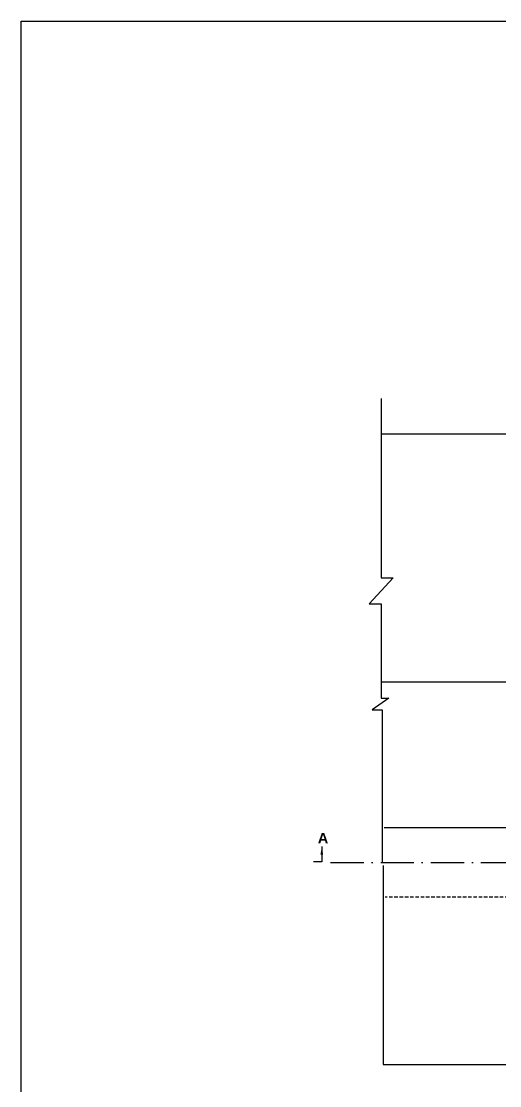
# Model space of a CAD drawing. Header units: millimetres. Extents: x 994 to 2009, y -471 to 298.
# Drawn here: x 993.6 to 1166.4, y -86.6 to 297.6 of the extents above; entities that cross this region are included whole.
import ezdxf

# ---------------------------------------------------------------- set-up
doc = ezdxf.new("R2010")
doc.units = ezdxf.units.MM
doc.linetypes.add('ACAD_ISO10W100', pattern=[18, 12, -3, 0, -3])
doc.linetypes.add('DASHED', pattern=[19.05, 12.7, -6.35])
doc.layers.add('BASIC', color=18, linetype='Continuous')
doc.dimstyles.new('ISO-25', dxfattribs={"dimtxt": 2.5, "dimasz": 4, "dimexe": 1.25, "dimexo": 0.625, "dimtad": 1, "dimtih": 1, "dimtoh": 1, "dimtxsty": 'Standard', "dimcen": 2.5, "dimadec": 0, "dimazin": 0, "dimtfac": 1, "dimtmove": 0, "dimatfit": 3, "dimfxl": 1, "dimarcsym": 0})

msp = doc.modelspace()

# ---------------------------------------------------------------- linework, layer by layer
at = {"color": 0}
for p, q in [((993.616, -470.54), (993.616, 297.623)), ((993.616, 297.623), (2008.848, 297.623)), ((1123.639, 161.511), (1123.639, 96.697)), ((1123.639, 148.67), (1624.08, 148.67)), ((1127.874, 96.697), (1119.237, 87.377)), ((1123.639, 96.697), (1127.874, 96.697)), ((1119.237, 87.377), (1123.639, 87.377)), ((1123.639, 87.377), (1123.639, 53.333)), ((1126.299, 53.333), (1120.373, 49.058)), ((1123.639, 53.333), (1126.299, 53.333)), ((1120.373, 49.058), (1123.994, 49.058)), ((1123.994, 49.058), (1123.994, 18.475)), ((1123.994, 18.475), (1123.994, -5.975)), ((1124.325, -7.04), (1124.325, -78.89)), ((1124.325, -78.89), (1624.766, -78.89))]:
    msp.add_line(p, q, dxfattribs=at)
at = {"color": 0, "linetype": 'ACAD_ISO10W100'}
msp.add_line((1105.329, -5.975), (1661.32, -5.979), dxfattribs=at)
at = {"layer": 'BASIC', "color": 0}
for p, q in [((1267.746, 59.055), (1123.639, 59.055)), ((1236.28, 6.525), (1124.675, 6.525))]:
    msp.add_line(p, q, dxfattribs=at)
at = {"layer": 'BASIC', "color": 0, "linetype": 'DASHED', "ltscale": 0.1}
msp.add_line((1236.28, -18.475), (1125.006, -18.475), dxfattribs=at)

# ---------------------------------------------------------------- texts
at = {"color": 0, "insert": (1100.699, 4.679), "char_height": 3.75, "width": 5.37814, "attachment_point": 1}
msp.add_mtext('{\\fArial|b1|i0|c0|p34;A}', dxfattribs=at)

# ---------------------------------------------------------------- leaders
at = {"color": 0}
msp.add_leader([(1102.157, -0.2), (1102.157, -5.805), (1099.189, -5.805)], dimstyle='ISO-25', override={"dimasz": 3, "dimjust": 2}, dxfattribs=at)

doc.saveas('drawing.dxf')
